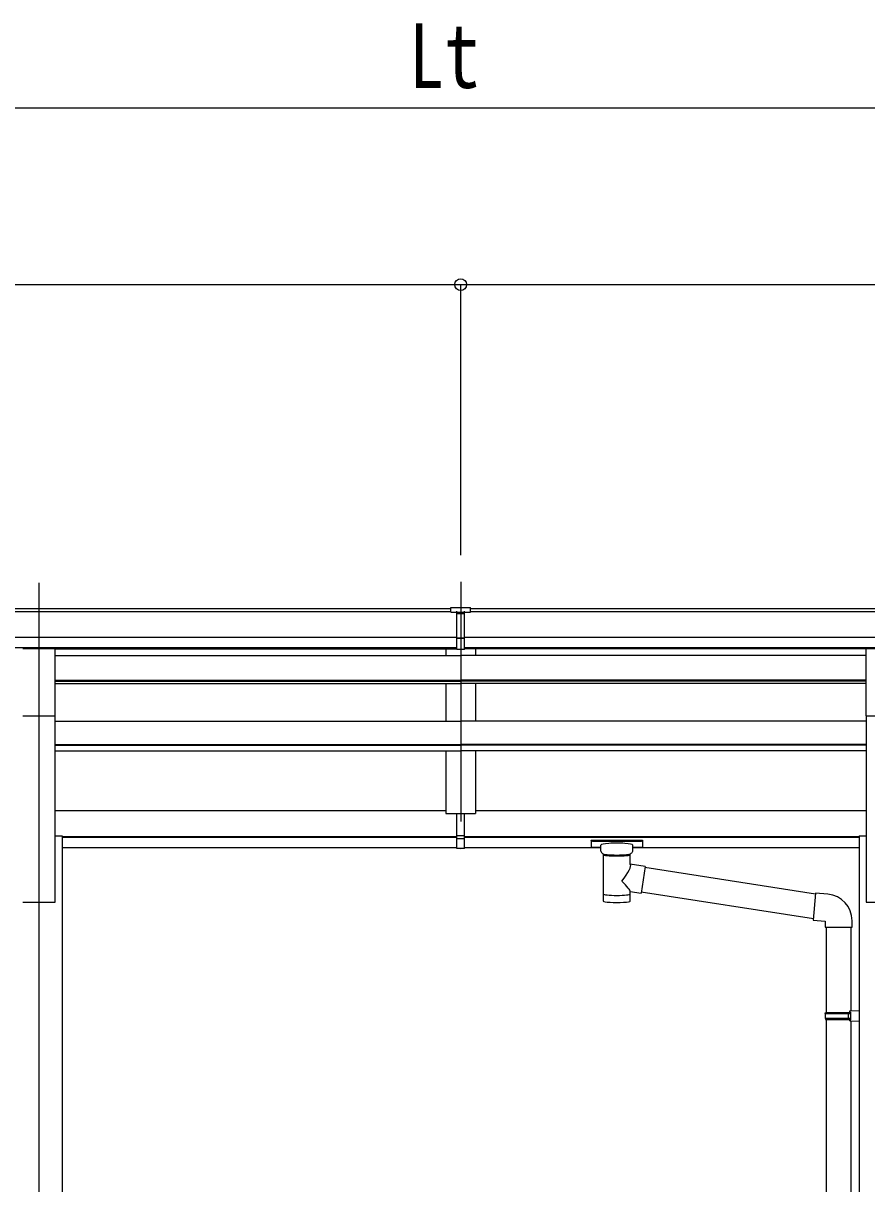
# Model space of a CAD drawing. Units: millimetres, scale not verified. Extents: x -12615 to 12615, y -8910 to 8910.
# Drawn here: x -3671 to -2239, y -3669 to -1697 of the extents above; entities that cross this region are included whole.
import ezdxf
from ezdxf.enums import TextEntityAlignment as Align

# ---------------------------------------------------------------- set-up
doc = ezdxf.new("R2010")
doc.units = ezdxf.units.MM
doc.header["$LTSCALE"] = 40
for name, color, linetype in [('0-3_YKK_12', 2, 'Continuous'), ('0-4_YKK_13', 4, 'Continuous'), ('0-5_YKK_A1', 4, 'Continuous'), ('0-6_YKK_D', 6, 'Continuous')]:
    doc.layers.add(name, color=color, linetype=linetype)
doc.styles.add('ＭＳ ゴシック', font='')
doc.styles.get('ＭＳ ゴシック').set_extended_font_data('MS Gothic')

msp = doc.modelspace()

# ---------------------------------------------------------------- linework, layer by layer
at = {"layer": '0-3_YKK_12'}
for p, q in [((-3644.16, -2647.77), (-3644.16, -5561.35)), ((-2928.16, -2646.36), (-2928.16, -3053.15))]:
    msp.add_line(p, q, dxfattribs=at)
at = {"layer": '0-4_YKK_13'}
for p, q in [((-2944.66, -2697.72), (-2944.66, -2689.88)), ((-2944.66, -2697.72), (-2934.66, -2697.72)), ((-2928.16, -2698.54), (-2934.66, -2698.14)), ((-2934.66, -2699.72), (-2921.66, -2699.72)), ((-2921.66, -2698.2), (-2928.16, -2698.52)), ((-2921.66, -2761.35), (-2921.66, -2696.07)), ((-3671.66, -2759.53), (-3616.66, -2759.53)), ((-3616.66, -2873.69), (-3616.66, -2759.53)), ((-2934.66, -2741.24), (-2928.16, -2741.4)), ((-2928.16, -2741.4), (-2921.66, -2741.24)), ((-2239.66, -2759.53), (-2184.66, -2759.53)), ((-2239.66, -2873.69), (-2239.66, -2759.53)), ((-2934.66, -2760.28), (-2928.16, -2760.68)), ((-2928.16, -2760.68), (-2921.66, -2760.28)), ((-3671.66, -2873.69), (-3616.66, -2873.69)), ((-2239.66, -2873.69), (-2184.66, -2873.69)), ((-2934.66, -3076.95), (-2934.66, -3039.47)), ((-2921.66, -3076.95), (-2921.66, -3039.47)), ((-2934.66, -3076.95), (-2921.66, -3076.95)), ((-2934.66, -3099.19), (-2934.66, -3076.95)), ((-2934.66, -3082.35), (-2921.66, -3082.35)), ((-2921.66, -3099.19), (-2921.66, -3076.95)), ((-2706.66, -3085.41), (-2706.66, -3096.17)), ((-2706.66, -3085.6), (-2706.66, -3087.14)), ((-2704.66, -3084.74), (-2621.66, -3084.74)), ((-2704.66, -3086.92), (-2621.66, -3086.92)), ((-2690.16, -3103.64), (-2690.16, -3093.36)), ((-2636.16, -3103.64), (-2636.16, -3093.36)), ((-2619.66, -3085.41), (-2619.66, -3096.17)), ((-2934.66, -3098.13), (-2928.16, -3098.53)), ((-2928.16, -3098.53), (-2921.66, -3098.13)), ((-2704.66, -3096.83), (-2690.16, -3096.83)), ((-2686.06, -3108.14), (-2686.08, -3188.43)), ((-2640.26, -3125.71), (-2640.26, -3108.13)), ((-2636.16, -3096.83), (-2621.66, -3096.83)), ((-2615.04, -3129.62), (-2640.26, -3125.71)), ((-2615.04, -3129.62), (-2622.06, -3174.88)), ((-2325.7, -3176.57), (-2615.35, -3131.63)), ((-2640.24, -3188.43), (-2640.26, -3171.8)), ((-2640.26, -3172.05), (-2622.06, -3174.88)), ((-2329.37, -3218.5), (-2621.79, -3173.14)), ((-2304.74, -3176.94), (-2325.57, -3175.11)), ((-2309.66, -3232.68), (-2263.66, -3232.68)), ((-2307.66, -3232.68), (-2307.66, -3377.44)), ((-2265.66, -3232.68), (-2265.66, -3374.88)), ((-2263.66, -3232.68), (-2263.66, -3221.76)), ((-2309.66, -3379.44), (-2308.66, -3377.44)), ((-2309.66, -3379.44), (-2265.66, -3379.44)), ((-2309.66, -3379.44), (-2309.66, -3387.44)), ((-2309.66, -3387.44), (-2265.66, -3387.44)), ((-2309.66, -3387.44), (-2308.66, -3389.44)), ((-2308.66, -3377.44), (-2265.66, -3377.44)), ((-2308.66, -3389.44), (-2265.66, -3389.44)), ((-2307.66, -3389.44), (-2307.66, -4119.75)), ((-2270.14, -3379.44), (-2270.57, -3377.44)), ((-2267.66, -3374.94), (-2251.66, -3374.47)), ((-2267.66, -3376.94), (-2267.66, -3374.94)), ((-2267.66, -3376.94), (-2265.66, -3376.94)), ((-2267.66, -3391.94), (-2267.66, -3389.94)), ((-2251.66, -3374.47), (-2251.66, -3392.41)), ((-2267.66, -3391.94), (-2251.66, -3392.41)), ((-2265.66, -3392), (-2265.66, -4117.19))]:
    msp.add_line(p, q, dxfattribs=at)
for points in [[(-2944.66, -2689.88), (-2926.66, -2689.72), (-2911.66, -2689.85)], [(-2921.66, -2761.35), (-2928.16, -2761.75), (-2934.66, -2761.35), (-2934.66, -2696.01)], [(-2921.66, -2697.68), (-2911.66, -2697.59), (-2911.66, -2689.85)], [(-2921.66, -2742.34), (-2924.92, -2742.42), (-2928.16, -2742.5), (-2931.4, -2742.42), (-2934.66, -2742.34)], [(-2706.66, -3085.41), (-2706.62, -3085.21), (-2706.54, -3085.07), (-2706.44, -3084.98), (-2706.34, -3084.92), (-2706.22, -3084.87), (-2705.93, -3084.81), (-2705.44, -3084.76), (-2704.89, -3084.74), (-2704.66, -3084.74)], [(-2621.66, -3084.74), (-2621.31, -3084.75), (-2620.78, -3084.77), (-2620.33, -3084.82), (-2620.02, -3084.9), (-2619.85, -3085), (-2619.74, -3085.14), (-2619.67, -3085.32), (-2619.66, -3085.41)], [(-2921.66, -3099.19), (-2928.16, -3099.59), (-2934.66, -3099.19)], [(-2706.66, -3096.17), (-2706.62, -3096.36), (-2706.54, -3096.5), (-2706.44, -3096.59), (-2706.34, -3096.65), (-2706.22, -3096.7), (-2705.93, -3096.76), (-2705.44, -3096.81), (-2704.89, -3096.83), (-2704.66, -3096.83)], [(-2690.12, -3103.58), (-2690.15, -3103.94), (-2689.9, -3104.89), (-2689.38, -3105.78), (-2688.57, -3106.62), (-2687.46, -3107.41), (-2686.06, -3108.14)], [(-2640.26, -3108.13), (-2640.03, -3108.03), (-2638.67, -3107.3), (-2637.56, -3106.45), (-2636.8, -3105.58), (-2636.34, -3104.69), (-2636.17, -3103.8)], [(-2621.66, -3096.83), (-2621.31, -3096.83), (-2620.78, -3096.8), (-2620.33, -3096.75), (-2620.02, -3096.67), (-2619.85, -3096.57), (-2619.74, -3096.43), (-2619.67, -3096.26), (-2619.66, -3096.17)], [(-2325.57, -3175.11), (-2329.58, -3220.94), (-2309.66, -3222.68), (-2309.66, -3232.68)], [(-2270.14, -3379.44), (-2270.14, -3387.44), (-2270.57, -3389.44)], [(-2267.66, -3389.94), (-2265.66, -3389.94), (-2265.66, -3376.94)]]:
    msp.add_lwpolyline(points, dxfattribs=at)
msp.add_arc((-2308.66, -3221.76), 45, 0, 85, dxfattribs=at)
for centre, major_axis, ratio, start_param, end_param in [((-2903.59, -2700.03), (24.57, -1.51), 0.121868, 3.1422238, 3.1491027), ((-2704.66, -3087.14), (2, 0), 0.109601, 1.5707963, 3.1415927), ((-2663.16, -3093.36), (27, 0), 0.122176, 6.2831853, 9.424778), ((-2621.66, -3087.14), (2, 0), 0.109601, 0, 1.5707963), ((-2663.15, -3108.59), (-22.91, 0.42), 0.072511, 0.0008029, 1.5715993), ((-2663.15, -3110.21), (-22.91, 0.42), 0.072511, 0.0008029, 1.5715993), ((-2663.17, -3108.59), (22.92, 0.42), 0.07247, 4.71158, 6.2823764), ((-2663.17, -3110.21), (22.92, 0.42), 0.07247, 4.71158, 6.2823764), ((-2652.16, -3103.64), (16, 0), 0.361356, 6.2636979, 6.2831853), ((-2663.16, -3152.25), (-22.81, -26.62), 0.234429, 1.6855472, 3.1268519), ((-2660.6, -3149.61), (20.32, -22.25), 0.045535, 0.0389954, 1.3075346), ((-2663.16, -3188.43), (22.92, 0), 0.101955, 3.1415499, 6.2833984), ((-2663.16, -3175.99), (22.91, 0), 0.122865, 3.1415927, 6.2831853)]:
    msp.add_ellipse(centre, major_axis=major_axis, ratio=ratio, start_param=start_param, end_param=end_param, dxfattribs=at)
at = {"layer": '0-5_YKK_A1'}
for p, q in [((-5785.66, -2691.29), (-2944.66, -2691.29)), ((-5785.66, -2696.64), (-2944.66, -2696.64)), ((-2911.66, -2691.29), (-70.66, -2691.29)), ((-2911.66, -2696.64), (-70.66, -2696.64)), ((-5785.66, -2740.17), (-2934.66, -2740.17)), ((-2921.66, -2740.17), (-70.66, -2740.17)), ((-5785.66, -2757.84), (-2934.66, -2757.84)), ((-2921.66, -2757.84), (-70.66, -2757.84)), ((-3616.66, -2760.21), (-2934.66, -2760.21)), ((-3616.66, -2771.47), (-2928.16, -2771.47)), ((-2953.16, -2760.28), (-2953.16, -2771.47)), ((-2239.66, -2771.47), (-2928.16, -2771.47)), ((-2239.66, -2760.21), (-2921.66, -2760.21)), ((-2903.16, -2760.28), (-2903.16, -2771.47)), ((-3616.66, -2813.39), (-2928.16, -2813.39)), ((-3616.66, -2814.89), (-2928.16, -2814.89)), ((-2239.66, -2813.39), (-2928.16, -2813.39)), ((-2239.66, -2814.89), (-2928.16, -2814.89)), ((-3616.66, -2819.09), (-2928.16, -2819.09)), ((-2953.16, -2819.09), (-2953.16, -2882.82)), ((-2239.66, -2819.09), (-2928.16, -2819.09)), ((-2903.16, -2819.09), (-2903.16, -2882.82)), ((-3616.66, -3190.05), (-3616.66, -2873.26)), ((-2239.66, -2873.26), (-2239.66, -3190.05)), ((-3616.65, -2882.82), (-2928.16, -2882.82)), ((-2239.67, -2882.82), (-2928.16, -2882.82)), ((-3616.66, -2922.27), (-2928.16, -2922.27)), ((-3616.66, -2923.74), (-2928.16, -2923.74)), ((-3616.66, -2933), (-2928.16, -2933)), ((-2953.16, -2933), (-2953.16, -3039.49)), ((-2239.66, -2922.27), (-2928.16, -2922.27)), ((-2239.66, -2923.74), (-2928.16, -2923.74)), ((-2239.66, -2933), (-2928.16, -2933)), ((-2903.16, -2933), (-2903.16, -3039.49)), ((-3616.66, -3034.67), (-2953.16, -3034.67)), ((-2903.16, -3034.67), (-2239.66, -3034.67)), ((-2953.16, -3039.49), (-2903.16, -3039.49)), ((-3616.66, -3077.48), (-3604.66, -3077.48)), ((-3604.66, -3077.48), (-3604.66, -4765.06)), ((-3604.66, -3078.76), (-2934.66, -3078.76)), ((-3604.66, -3080.16), (-2934.66, -3080.16)), ((-2921.66, -3078.76), (-2251.66, -3078.76)), ((-2921.66, -3080.16), (-2251.66, -3080.16)), ((-2251.66, -3077.48), (-2251.66, -4765.05)), ((-2251.66, -3077.48), (-2239.66, -3077.48)), ((-3604.66, -3097.53), (-2934.66, -3097.53)), ((-2921.66, -3097.53), (-2690.16, -3097.53)), ((-2636.16, -3097.53), (-2251.66, -3097.53)), ((-3671.66, -3190.05), (-3616.66, -3190.05)), ((-2239.66, -3190.05), (-2184.66, -3190.05))]:
    msp.add_line(p, q, dxfattribs=at)
at = {"layer": '0-6_YKK_D'}
for p, q in [((-5692.16, -1841.29), (-164.16, -1841.29)), ((-5792.16, -2141.29), (-2928.16, -2141.29)), ((-2928.16, -2600.86), (-2928.16, -2140.29)), ((-2928.16, -2600.86), (-2928.16, -2140.29)), ((-2928.16, -2141.29), (-64.16, -2141.29))]:
    msp.add_line(p, q, dxfattribs=at)
msp.add_circle((-2928.16, -2141.29), 10, dxfattribs=at)
msp.add_circle((-2928.16, -2141.29), 10, dxfattribs=at)

# ---------------------------------------------------------------- texts
at = {"layer": '0-6_YKK_D', "style": 'ＭＳ ゴシック', "width": 0.8}
msp.add_text('Lt', height=110, dxfattribs=at).set_placement((-3016.16, -1840.29), align=Align.BOTTOM_LEFT)

doc.saveas('drawing.dxf')
